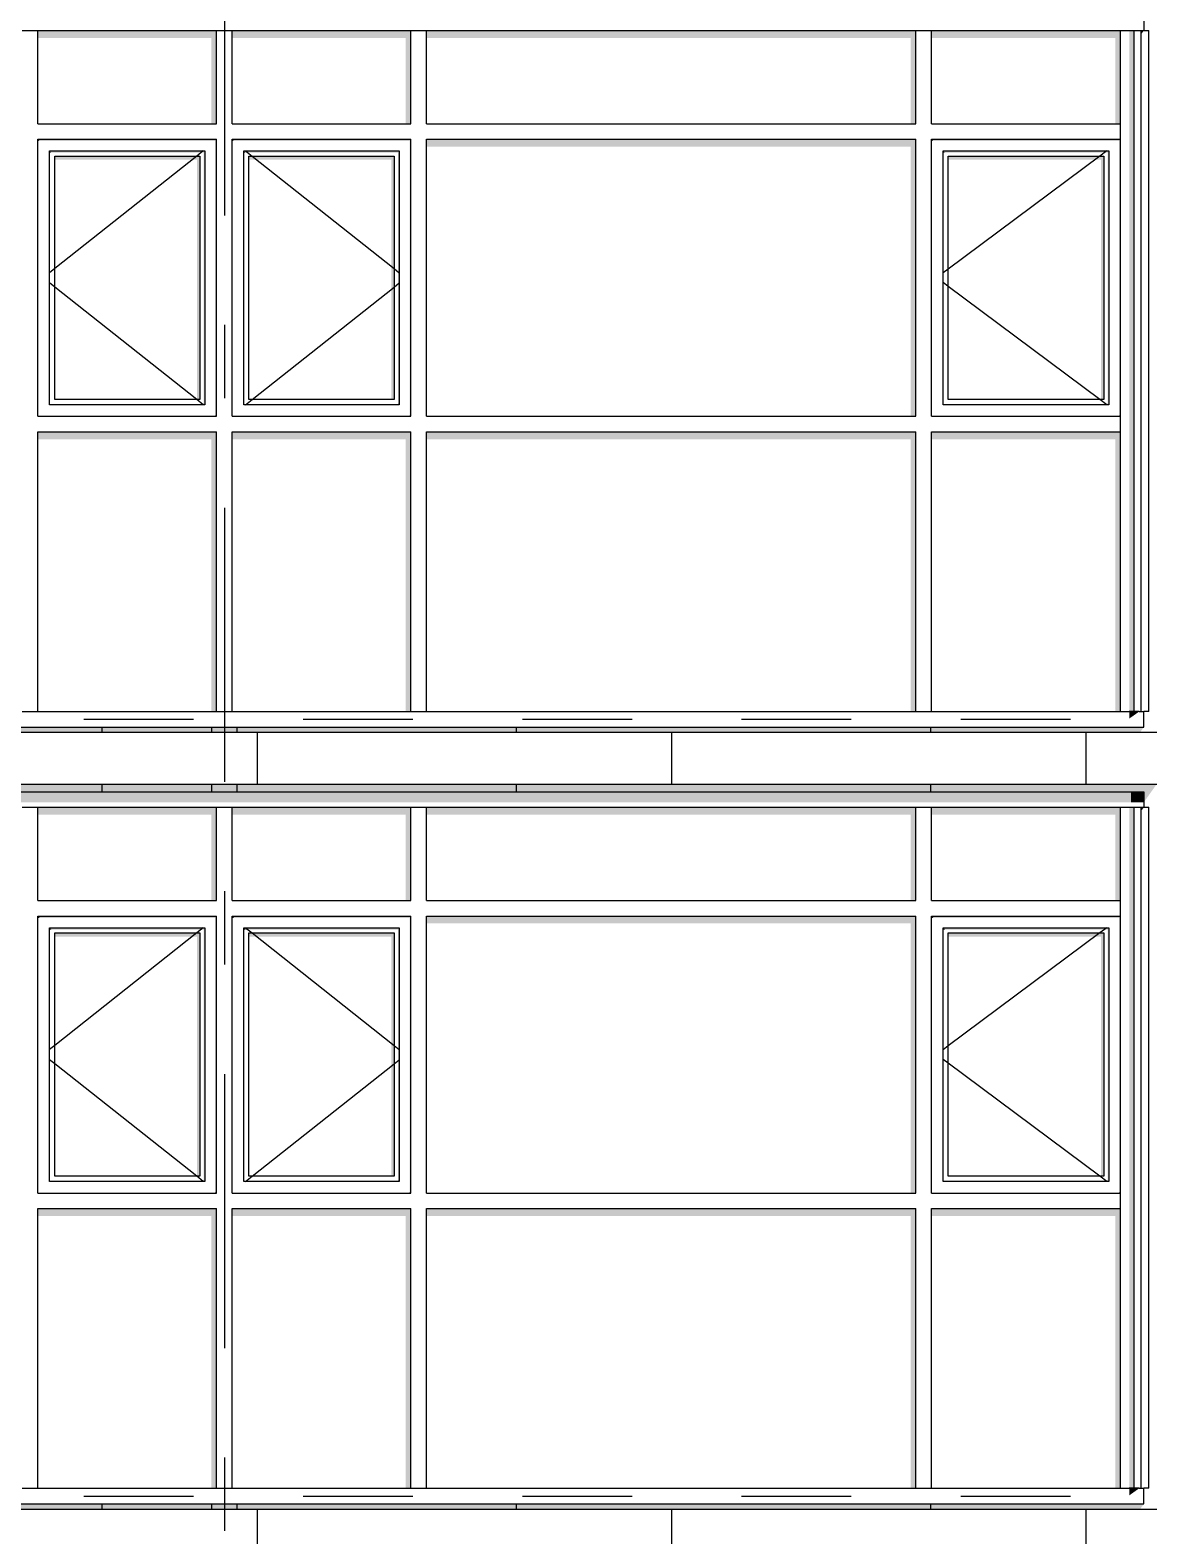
# Model space of a CAD drawing. Header units: millimetres. Extents: x 18162 to 7085488, y 72188 to 247925.
# Drawn here: x 5816259 to 5820578, y 124234 to 130046 of the extents above; entities that cross this region are included whole.
import ezdxf
from ezdxf.enums import TextEntityAlignment as Align

# ---------------------------------------------------------------- set-up
doc = ezdxf.new("R2010")
doc.units = ezdxf.units.MM
doc.header["$MEASUREMENT"] = 0
doc.linetypes.add('Dashed', pattern=[423.333333, 211.666667, -211.666667])
doc.linetypes.add('Double Dashed', pattern=[1093.611073, 529.166651, -211.666656, 141.111112, -211.666656])
for name, color, linetype in [('Finish - Wall', 7, 'Continuous'), ('Structural - Bearing', 7, 'Continuous'), ('Structural - Grid', 7, 'Continuous')]:
    doc.layers.add(name, color=color, linetype=linetype)
doc.styles.add('GENERATED_STYLE_3', font='', dxfattribs={"width": 0.8})
doc.styles.get('GENERATED_STYLE_3').set_extended_font_data('ISOCPEUR MON')
doc.dimstyles.new('GENERATED_STYLE__19', dxfattribs={"dimtxt": 440.00001, "dimasz": 228, "dimexe": 0.18, "dimexo": 31028.935828, "dimgap": 0, "dimtad": 1, "dimdec": 0, "dimzin": 0, "dimdsep": 46, "dimtxsty": 'GENERATED_STYLE_3', "dimblk": 'ARROWHEAD_2', "dimblk1": 'ARROWHEAD_2', "dimblk2": 'ARROWHEAD_2', "dimcen": 0.09, "dimclrd": 13, "dimclre": 13, "dimclrt": 13, "dimadec": 0, "dimazin": 0, "dimtfac": 1, "dimtdec": 4, "dimtmove": 0, "dimatfit": 3, "dimfxl": 1, "dimtolj": 1, "dimtzin": 0, "dimarcsym": 0})
doc.dimstyles.new('GENERATED_STYLE__30', dxfattribs={"dimtxt": 440.00001, "dimasz": 228, "dimexe": 0.18, "dimexo": 0.0625, "dimgap": 0, "dimtad": 1, "dimdec": 0, "dimzin": 0, "dimdsep": 46, "dimtxsty": 'GENERATED_STYLE_3', "dimblk": 'ARROWHEAD_2', "dimblk1": 'ARROWHEAD_2', "dimblk2": 'ARROWHEAD_2', "dimcen": 0.09, "dimclrd": 13, "dimclre": 13, "dimclrt": 13, "dimadec": 0, "dimazin": 0, "dimtfac": 1, "dimtdec": 4, "dimtmove": 0, "dimatfit": 3, "dimfxl": 1, "dimtolj": 1, "dimtzin": 0, "dimarcsym": 0})
pattern_1 = [(0, (5785635.3, 106384.1), (0, 1000), []), (90, (5785635.3, 106384.1), (-1000, 0), [])]

# ---------------------------------------------------------------- blocks, each defined once
blk = doc.blocks.new('*X2313', base_point=(5785635.3, 106384.1))
at = {"layer": 'Structural - Bearing', "color": 8, "linetype": 'Continuous', "lineweight": 13}
for p, q in [((5816535.3, 127134.1), (5816535.3, 127104.1)), ((5816535.3, 124354.1), (5816535.3, 124334.1))]:
    blk.add_line(p, q, dxfattribs=at)
blk = doc.blocks.new('*X2314', base_point=(5785635.3, 106384.1))
at = {"layer": 'Structural - Bearing', "color": 8, "linetype": 'Continuous', "lineweight": 13}
for p, q in [((5818135.3, 127134.1), (5818135.3, 127104.1)), ((5819735.3, 127134.1), (5819735.3, 127104.1)), ((5818135.3, 124354.1), (5818135.3, 124334.1)), ((5819735.3, 124354.1), (5819735.3, 124334.1))]:
    blk.add_line(p, q, dxfattribs=at)
blk = doc.blocks.new('*X2319', base_point=(5785635.3, 106384.1))
at = {"layer": 'Structural - Bearing', "color": 8, "linetype": 'Continuous', "lineweight": 13}
blk.add_line((5816535.3, 127354.1), (5816535.3, 127334.1), dxfattribs=at)
blk = doc.blocks.new('*X2320', base_point=(5785635.3, 106384.1))
at = {"layer": 'Structural - Bearing', "color": 8, "linetype": 'Continuous', "lineweight": 13}
for p, q in [((5818135.3, 127354.1), (5818135.3, 127334.1)), ((5819735.3, 127354.1), (5819735.3, 127334.1))]:
    blk.add_line(p, q, dxfattribs=at)
blk = doc.blocks.new('*X2333', base_point=(5785635.3, 106384.1))
at = {"layer": 'Structural - Bearing', "color": 7, "linetype": 'Continuous', "lineweight": 9}
for p, q in [((5813935.3, 124334.1), (5813935.3, 124134.1)), ((5815535.3, 124334.1), (5815535.3, 124134.1)), ((5817135.3, 124334.1), (5817135.3, 124134.1)), ((5818735.3, 124334.1), (5818735.3, 124134.1)), ((5820335.3, 124334.1), (5820335.3, 124134.1))]:
    blk.add_line(p, q, dxfattribs=at)
blk = doc.blocks.new('*X2334', base_point=(5785635.3, 106384.1))
at = {"layer": 'Structural - Bearing', "color": 7, "linetype": 'Continuous', "lineweight": 9}
for p, q in [((5813935.3, 127334.1), (5813935.3, 127134.1)), ((5815535.3, 127334.1), (5815535.3, 127134.1)), ((5817135.3, 127334.1), (5817135.3, 127134.1)), ((5818735.3, 127334.1), (5818735.3, 127134.1)), ((5820335.3, 127334.1), (5820335.3, 127134.1))]:
    blk.add_line(p, q, dxfattribs=at)
blk = doc.blocks.new('*D2604', base_point=(5785635.3, 106384.1))
at = {"color": 12, "linetype": 'Continuous', "lineweight": 35}
for p, q in [((5838328.4, 124420.7), (5838628.4, 124247.5)), ((5838328.4, 124220.7), (5838628.4, 124047.5))]:
    blk.add_line(p, q, dxfattribs=at)
at = {"color": 13, "linetype": 'Continuous', "lineweight": 13}
for p, q in [((5838703.4, 124334.1), (5837187.8, 124334.1)), ((5838478.4, 124134.1), (5838478.4, 124334.1)), ((5838703.4, 124134.1), (5837187.8, 124134.1))]:
    blk.add_line(p, q, dxfattribs=at)
blk = doc.blocks.new('ARROWHEAD_2')
at = {"color": 0, "linetype": 'Continuous', "lineweight": 0}
for p, q in [((-0.378, -0.655), (0.378, 0.655)), ((0, 0), (-1, 0))]:
    blk.add_line(p, q, dxfattribs=at)
blk = doc.blocks.new('*D2605', base_point=(5785635.3, 106384.1))
at = {"color": 12, "linetype": 'Continuous', "lineweight": 35}
for p, q in [((5838328.4, 127220.7), (5838628.4, 127047.5)), ((5838328.4, 124420.7), (5838628.4, 124247.5))]:
    blk.add_line(p, q, dxfattribs=at)
at = {"color": 13, "linetype": 'Continuous', "lineweight": 13}
for p, q in [((5838703.4, 127134.1), (5837187.8, 127134.1)), ((5838478.4, 124334.1), (5838478.4, 127134.1)), ((5838703.4, 124334.1), (5837187.8, 124334.1))]:
    blk.add_line(p, q, dxfattribs=at)
at = {"color": 13, "lineweight": 13, "char_height": 440, "attachment_point": 7, "rotation": 90, "style": 'GENERATED_STYLE_3'}
for s, insert in [('\\A1;{\\pql;\\fISOCPEUR MON|b0|i0|c0|p0;\\W0.800000;2,800}', (5838605.9, 125549.6)), ('\\A1;{\\pql;\\fISOCPEUR MON|b0|i0|c0|p0;\\W0.800000;200}', (5838518.1, 124420.8))]:
    blk.add_mtext(s, dxfattribs=dict(at, insert=insert))
blk = doc.blocks.new('*D2606', base_point=(5785635.3, 106384.1))
at = {"color": 12, "linetype": 'Continuous', "lineweight": 35}
for p, q in [((5838328.4, 127420.7), (5838628.4, 127247.5)), ((5838328.4, 127220.7), (5838628.4, 127047.5))]:
    blk.add_line(p, q, dxfattribs=at)
at = {"color": 13, "linetype": 'Continuous', "lineweight": 13}
for p, q in [((5838703.4, 127334.1), (5837187.8, 127334.1)), ((5838478.4, 127134.1), (5838478.4, 127334.1)), ((5838703.4, 127134.1), (5837187.8, 127134.1))]:
    blk.add_line(p, q, dxfattribs=at)
blk = doc.blocks.new('*D2607', base_point=(5785635.3, 106384.1))
at = {"color": 12, "linetype": 'Continuous', "lineweight": 35}
for p, q in [((5838328.4, 130220.7), (5838628.4, 130047.5)), ((5838328.4, 127420.7), (5838628.4, 127247.5))]:
    blk.add_line(p, q, dxfattribs=at)
at = {"color": 13, "linetype": 'Continuous', "lineweight": 13}
for p, q in [((5838703.4, 130134.1), (5837187.8, 130134.1)), ((5838478.4, 127334.1), (5838478.4, 130134.1)), ((5838703.4, 127334.1), (5837187.8, 127334.1))]:
    blk.add_line(p, q, dxfattribs=at)
at = {"color": 13, "lineweight": 13, "char_height": 440, "attachment_point": 7, "rotation": 90, "style": 'GENERATED_STYLE_3'}
for s, insert in [('\\A1;{\\pql;\\fISOCPEUR MON|b0|i0|c0|p0;\\W0.800000;2,800}', (5838605.9, 128549.6)), ('\\A1;{\\pql;\\fISOCPEUR MON|b0|i0|c0|p0;\\W0.800000;200}', (5838518.1, 127420.8))]:
    blk.add_mtext(s, dxfattribs=dict(at, insert=insert))
blk = doc.blocks.new('*D2646', base_point=(5785635.3, 106384.1))
at = {"color": 13, "linetype": 'Continuous', "lineweight": 13}
for p, q in [((5801482.5, 156834.1), (5801482.5, 156980.8)), ((5816658.8, 156834.1), (5801257.5, 156834.1)), ((5801482.5, 102734.1), (5801482.5, 156834.1)), ((5806188.8, 102734.1), (5801257.5, 102734.1)), ((5801482.5, 102587.4), (5801482.5, 102734.1))]:
    blk.add_line(p, q, dxfattribs=at)
at = {"color": 12, "linetype": 'Continuous', "lineweight": 35}
for p, q in [((5801632.5, 156747.5), (5801332.5, 156920.7)), ((5801332.5, 102820.7), (5801632.5, 102647.5))]:
    blk.add_line(p, q, dxfattribs=at)
at = {"color": 13, "lineweight": 13, "insert": (5801610.1, 129125.4), "char_height": 440, "attachment_point": 7, "rotation": 90, "style": 'GENERATED_STYLE_3'}
blk.add_mtext('\\A1;{\\pql;\\fISOCPEUR MON|b0|i0|c0|p0;\\W0.800000;54,100}', dxfattribs=at)
blk = doc.blocks.new('Standard grid marker[376]_3', base_point=(5817008.8, 166384.1))
at = {"layer": 'Structural - Grid', "color": 13, "linetype": 'Double Dashed', "lineweight": 13, "ltscale": 2}
blk.add_line((5817008.8, 165384.1), (5817008.8, 100884.1), dxfattribs=at)
at = {"layer": 'Structural - Grid', "color": 13, "lineweight": 13, "style": 'GENERATED_STYLE_3'}
blk.add_attdef('AC_MarkerText_1', text='', height=500, rotation=360, dxfattribs=at).set_placement((5817008.8, 99534.1), align=Align.TOP_CENTER)

msp = doc.modelspace()

# ---------------------------------------------------------------- hatches: boundary and pattern name
at = {"layer": 'Finish - Wall', "linetype": 'Continuous', "lineweight": 0}
for points in [[(5816288.8, 130015.8), (5816958.8, 130015.8), (5816958.8, 129684.1), (5816978.8, 129684.1), (5816978.8, 130044.1), (5816288.8, 130044.1)], [(5817728.8, 130044.1), (5817038.8, 130044.1), (5817038.8, 130015.8), (5817708.8, 130015.8), (5817708.8, 129684.1), (5817728.8, 129684.1)], [(5819678.8, 130044.1), (5817788.8, 130044.1), (5817788.8, 130015.8), (5819658.8, 130015.8), (5819658.8, 129684.1), (5819678.8, 129684.1)], [(5819738.8, 130044.1), (5819738.8, 130015.8), (5820448.8, 130015.8), (5820448.8, 129684.1), (5820468.8, 129684.1), (5820468.8, 130044.1)], [(5820521.8, 130044.1), (5820502.3, 130044.1), (5820502.3, 129654.1), (5820521.8, 129654.1)], [(5820548.8, 130044.1), (5820548.8, 130033.4), (5820550, 130031.6), (5820558.8, 130044.1)], [(5816288.8, 129624.1), (5816295.9, 129617), (5816971.8, 129617), (5816978.8, 129624.1)], [(5816288.8, 129624.1), (5816288.8, 129617), (5816295.9, 129617)], [(5816971.8, 129617), (5816973.8, 129617), (5816973.8, 128559.1), (5816978.8, 128554.1), (5816978.8, 129624.1)], [(5817728.8, 129624.1), (5817038.8, 129624.1), (5817045.9, 129617), (5817721.8, 129617)], [(5817045.9, 129617), (5817038.8, 129624.1), (5817038.8, 129617)], [(5817721.8, 129617), (5817723.8, 129617), (5817723.8, 128559.1), (5817728.8, 128554.1), (5817728.8, 129624.1)], [(5817788.8, 129595.8), (5819658.8, 129595.8), (5819658.8, 128554.1), (5819678.8, 128554.1), (5819678.8, 129624.1), (5817788.8, 129624.1)], [(5820468.8, 129624.1), (5819738.8, 129624.1), (5819745.9, 129617), (5820461.8, 129617)], [(5819738.8, 129624.1), (5819738.8, 129617), (5819745.9, 129617)], [(5820468.8, 129624.1), (5820461.8, 129617), (5820463.8, 129617), (5820463.8, 128559.1), (5820468.8, 128554.1)], [(5820521.8, 129654.1), (5820502.3, 129654.1), (5820502.3, 128524.1), (5820521.8, 128524.1)], [(5816340.9, 129572), (5816333.8, 129579.1), (5816333.8, 129572)], [(5816333.8, 129579.1), (5816340.9, 129572), (5816926.8, 129572), (5816933.8, 129579.1)], [(5816353.8, 129559.1), (5816353.8, 129544.9), (5816903.8, 129544.9), (5816903.8, 128619.1), (5816913.8, 128619.1), (5816913.8, 129559.1)], [(5816926.8, 129572), (5816928.8, 129572), (5816928.8, 128604.1), (5816933.8, 128599.1), (5816933.8, 129579.1)], [(5817083.8, 129572), (5817090.9, 129572), (5817083.8, 129579.1)], [(5817083.8, 129579.1), (5817090.9, 129572), (5817676.8, 129572), (5817683.8, 129579.1)], [(5817663.8, 129559.1), (5817103.8, 129559.1), (5817103.8, 129544.9), (5817653.8, 129544.9), (5817653.8, 128619.1), (5817663.8, 128619.1)], [(5817683.8, 129579.1), (5817676.8, 129572), (5817678.8, 129572), (5817678.8, 128604.1), (5817683.8, 128599.1)], [(5819783.8, 129572), (5819790.9, 129572), (5819783.8, 129579.1)], [(5819783.8, 129579.1), (5819790.9, 129572), (5820416.8, 129572), (5820423.8, 129579.1)], [(5820403.8, 129559.1), (5819803.8, 129559.1), (5819803.8, 129544.9), (5820393.8, 129544.9), (5820393.8, 128619.1), (5820403.8, 128619.1)], [(5820416.8, 129572), (5820418.8, 129572), (5820418.8, 128604.1), (5820423.8, 128599.1), (5820423.8, 129579.1)], [(5816928.8, 128599.1), (5816933.8, 128599.1), (5816928.8, 128604.1)], [(5816973.8, 128554.1), (5816978.8, 128554.1), (5816973.8, 128559.1)], [(5817678.8, 128599.1), (5817683.8, 128599.1), (5817678.8, 128604.1)], [(5817723.8, 128554.1), (5817728.8, 128554.1), (5817723.8, 128559.1)], [(5820418.8, 128599.1), (5820423.8, 128599.1), (5820418.8, 128604.1)], [(5820463.8, 128554.1), (5820468.8, 128554.1), (5820463.8, 128559.1)], [(5820521.8, 128524.1), (5820502.3, 128524.1), (5820502.3, 127414.1), (5820521.8, 127414.1)], [(5816288.8, 128494.1), (5816288.8, 128465.8), (5816958.8, 128465.8), (5816958.8, 127414.1), (5816978.8, 127414.1), (5816978.8, 128494.1)], [(5817038.8, 128494.1), (5817038.8, 128465.8), (5817708.8, 128465.8), (5817708.8, 127414.1), (5817728.8, 127414.1), (5817728.8, 128494.1)], [(5819678.8, 128494.1), (5817788.8, 128494.1), (5817788.8, 128465.8), (5819658.8, 128465.8), (5819658.8, 127414.1), (5819678.8, 127414.1)], [(5819738.8, 128494.1), (5819738.8, 128465.8), (5820448.8, 128465.8), (5820448.8, 127414.1), (5820468.8, 127414.1), (5820468.8, 128494.1)], [(5820502.3, 127414.1), (5820502.3, 127386.5), (5820508.8, 127391.1), (5820508.8, 127414.1)], [(5820541.2, 127414.1), (5820508.8, 127414.1), (5820508.8, 127391.1)], [(5814308.8, 127063.4), (5816258.8, 127063.4), (5816258.8, 127104.1), (5814308.8, 127104.1)], [(5816258.8, 127104.1), (5816258.8, 127063.4), (5817008.8, 127063.4), (5817008.8, 127104.1)], [(5817008.8, 127104.1), (5817008.8, 127063.4), (5817758.8, 127063.4), (5817758.8, 127104.1)], [(5819708.8, 127104.1), (5817758.8, 127104.1), (5817758.8, 127063.4), (5819708.8, 127063.4)], [(5819708.8, 127063.4), (5820508.8, 127063.4), (5820508.8, 127104.1), (5819708.8, 127104.1)], [(5820508.8, 127104.1), (5820508.8, 127063.4), (5820558.8, 127063.4), (5820558.8, 127104.1)], [(5816288.8, 127015.8), (5816958.8, 127015.8), (5816958.8, 126684.1), (5816978.8, 126684.1), (5816978.8, 127044.1), (5816288.8, 127044.1)], [(5817038.8, 127044.1), (5817038.8, 127015.8), (5817708.8, 127015.8), (5817708.8, 126684.1), (5817728.8, 126684.1), (5817728.8, 127044.1)], [(5819678.8, 127044.1), (5817788.8, 127044.1), (5817788.8, 127015.8), (5819658.8, 127015.8), (5819658.8, 126684.1), (5819678.8, 126684.1)], [(5820468.8, 127044.1), (5819738.8, 127044.1), (5819738.8, 127015.8), (5820448.8, 127015.8), (5820448.8, 126684.1), (5820468.8, 126684.1)], [(5820521.8, 127044.1), (5820502.3, 127044.1), (5820502.3, 126654.1), (5820521.8, 126654.1)], [(5820548.8, 127044.1), (5820548.8, 127033.4), (5820550, 127031.6), (5820558.8, 127044.1)], [(5820521.8, 126654.1), (5820502.3, 126654.1), (5820502.3, 125524.1), (5820521.8, 125524.1)], [(5816288.8, 126624.1), (5816295.9, 126617), (5816971.8, 126617), (5816978.8, 126624.1)], [(5816288.8, 126624.1), (5816288.8, 126617), (5816295.9, 126617)], [(5816340.9, 126572), (5816333.8, 126579.1), (5816333.8, 126572)], [(5816333.8, 126579.1), (5816340.9, 126572), (5816926.8, 126572), (5816933.8, 126579.1)], [(5816926.8, 126572), (5816928.8, 126572), (5816928.8, 125604.1), (5816933.8, 125599.1), (5816933.8, 126579.1)], [(5816971.8, 126617), (5816973.8, 126617), (5816973.8, 125559.1), (5816978.8, 125554.1), (5816978.8, 126624.1)], [(5817728.8, 126624.1), (5817038.8, 126624.1), (5817045.9, 126617), (5817721.8, 126617)], [(5817045.9, 126617), (5817038.8, 126624.1), (5817038.8, 126617)], [(5817083.8, 126572), (5817090.9, 126572), (5817083.8, 126579.1)], [(5817083.8, 126579.1), (5817090.9, 126572), (5817676.8, 126572), (5817683.8, 126579.1)], [(5817676.8, 126572), (5817678.8, 126572), (5817678.8, 125604.1), (5817683.8, 125599.1), (5817683.8, 126579.1)], [(5817721.8, 126617), (5817723.8, 126617), (5817723.8, 125559.1), (5817728.8, 125554.1), (5817728.8, 126624.1)], [(5819678.8, 126624.1), (5817788.8, 126624.1), (5817788.8, 126595.8), (5819658.8, 126595.8), (5819658.8, 125554.1), (5819678.8, 125554.1)], [(5820468.8, 126624.1), (5819738.8, 126624.1), (5819745.9, 126617), (5820461.8, 126617)], [(5819738.8, 126624.1), (5819738.8, 126617), (5819745.9, 126617)], [(5819783.8, 126572), (5819790.9, 126572), (5819783.8, 126579.1)], [(5819783.8, 126579.1), (5819790.9, 126572), (5820416.8, 126572), (5820423.8, 126579.1)], [(5820416.8, 126572), (5820418.8, 126572), (5820418.8, 125604.1), (5820423.8, 125599.1), (5820423.8, 126579.1)], [(5820468.8, 126624.1), (5820461.8, 126617), (5820463.8, 126617), (5820463.8, 125559.1), (5820468.8, 125554.1)], [(5816353.8, 126559.1), (5816353.8, 126544.9), (5816903.8, 126544.9), (5816903.8, 125619.1), (5816913.8, 125619.1), (5816913.8, 126559.1)], [(5817663.8, 126559.1), (5817103.8, 126559.1), (5817103.8, 126544.9), (5817653.8, 126544.9), (5817653.8, 125619.1), (5817663.8, 125619.1)], [(5819803.8, 126559.1), (5819803.8, 126544.9), (5820393.8, 126544.9), (5820393.8, 125619.1), (5820403.8, 125619.1), (5820403.8, 126559.1)], [(5816928.8, 125599.1), (5816933.8, 125599.1), (5816928.8, 125604.1)], [(5817678.8, 125599.1), (5817683.8, 125599.1), (5817678.8, 125604.1)], [(5820418.8, 125599.1), (5820423.8, 125599.1), (5820418.8, 125604.1)], [(5816973.8, 125554.1), (5816978.8, 125554.1), (5816973.8, 125559.1)], [(5817723.8, 125554.1), (5817728.8, 125554.1), (5817723.8, 125559.1)], [(5820463.8, 125554.1), (5820468.8, 125554.1), (5820463.8, 125559.1)], [(5816288.8, 125494.1), (5816288.8, 125465.8), (5816958.8, 125465.8), (5816958.8, 124414.1), (5816978.8, 124414.1), (5816978.8, 125494.1)], [(5817728.8, 125494.1), (5817038.8, 125494.1), (5817038.8, 125465.8), (5817708.8, 125465.8), (5817708.8, 124414.1), (5817728.8, 124414.1)], [(5819678.8, 125494.1), (5817788.8, 125494.1), (5817788.8, 125465.8), (5819658.8, 125465.8), (5819658.8, 124414.1), (5819678.8, 124414.1)], [(5819738.8, 125494.1), (5819738.8, 125465.8), (5820448.8, 125465.8), (5820448.8, 124414.1), (5820468.8, 124414.1), (5820468.8, 125494.1)], [(5820521.8, 125524.1), (5820502.3, 125524.1), (5820502.3, 124414.1), (5820521.8, 124414.1)], [(5820502.3, 124386.5), (5820508.8, 124391.1), (5820508.8, 124414.1), (5820502.3, 124414.1)], [(5820541.2, 124414.1), (5820508.8, 124414.1), (5820508.8, 124391.1)]]:
    msp.add_hatch(color=49, dxfattribs=at).paths.add_polyline_path(points)
at = {"layer": 'Structural - Bearing', "linetype": 'Continuous', "lineweight": 0}
for points in [[(5812408.8, 127984.1), (5812168.8, 127984.1), (5812168.8, 127284.1), (5813408.8, 127284.1), (5813408.8, 127334.1), (5816958.8, 127334.1), (5816958.8, 127354.1), (5813458.8, 127354.1), (5813458.8, 127414.1), (5813439.3, 127414.1), (5813439.3, 130044.1), (5813458.8, 130044.1), (5813458.8, 130104.1), (5816958.8, 130104.1), (5816958.8, 130134.1), (5813408.8, 130134.1), (5813408.8, 130284.1), (5812168.8, 130284.1), (5812168.8, 129684.1), (5812408.8, 129684.1)], [(5816958.8, 127334.1), (5817058.8, 127334.1), (5817058.8, 127354.1), (5817008.8, 127354.1), (5816958.8, 127354.1)], [(5817058.8, 127334.1), (5820544.7, 127334.1), (5820558.8, 127354.1), (5817058.8, 127354.1)], [(5812168.8, 127284.1), (5812168.8, 126684.1), (5812408.8, 126684.1), (5812408.8, 124984.1), (5812168.8, 124984.1), (5812168.8, 124284.1), (5813408.8, 124284.1), (5813408.8, 124334.1), (5816958.8, 124334.1), (5816958.8, 124354.1), (5813458.8, 124354.1), (5813458.8, 124414.1), (5813439.3, 124414.1), (5813439.3, 127044.1), (5813458.8, 127044.1), (5813458.8, 127104.1), (5816958.8, 127104.1), (5816958.8, 127134.1), (5813408.8, 127134.1), (5813408.8, 127284.1)], [(5816958.8, 127104.1), (5817008.8, 127104.1), (5817058.8, 127104.1), (5817058.8, 127134.1), (5816958.8, 127134.1)], [(5817058.8, 127134.1), (5817058.8, 127104.1), (5820558.8, 127104.1), (5820558.8, 127063.4), (5820608.8, 127134.1)], [(5816958.8, 124334.1), (5817058.8, 124334.1), (5817058.8, 124354.1), (5817008.8, 124354.1), (5816958.8, 124354.1)], [(5817058.8, 124334.1), (5820544.7, 124334.1), (5820558.8, 124354.1), (5817058.8, 124354.1)]]:
    msp.add_hatch(color=49, dxfattribs=at).paths.add_polyline_path(points)
at = {"layer": 'Structural - Bearing', "linetype": 'Continuous', "lineweight": 9}
h = msp.add_hatch(dxfattribs=at)
h.set_pattern_fill('Grid_100x100_0003', style=0, pattern_type=2)
h.set_pattern_definition(pattern_1)
h.paths.add_polyline_path([(5816958.8, 127334.1), (5817058.8, 127334.1), (5817058.8, 127354.1), (5817008.8, 127354.1), (5816958.8, 127354.1)])
h = msp.add_hatch(dxfattribs=at)
h.set_pattern_fill('Grid_100x100_0003', style=0, pattern_type=2)
h.set_pattern_definition([(0, (5785635.3, 106384.1), (0, 1000), []), (90, (5785635.3, 106384.1), (-1000, 0), [])])
h.paths.add_polyline_path([(5816958.8, 127104.1), (5817008.8, 127104.1), (5817058.8, 127104.1), (5817058.8, 127134.1), (5816958.8, 127134.1)])
h = msp.add_hatch(dxfattribs=at)
h.set_pattern_fill('Grid_100x100_0003', style=0, pattern_type=2)
h.set_pattern_definition(pattern_1)
h.paths.add_polyline_path([(5816958.8, 124334.1), (5817058.8, 124334.1), (5817058.8, 124354.1), (5817008.8, 124354.1), (5816958.8, 124354.1)])

# ---------------------------------------------------------------- linework, layer by layer
at = {"color": 8, "linetype": 'Dashed', "lineweight": 13, "ltscale": 2}
for p, q in [((5800379.4, 127384.1), (5841359.8, 127384.1)), ((5800379.4, 124384.1), (5841359.8, 124384.1))]:
    msp.add_line(p, q, dxfattribs=at)
at = {"layer": 'Finish - Wall', "color": 7, "linetype": 'Continuous', "lineweight": 9}
for p, q in [((5820558.8, 130104.1), (5820558.8, 130044.1)), ((5816228.8, 130044.1), (5816258.8, 130044.1)), ((5816258.8, 130044.1), (5816288.8, 130044.1)), ((5816288.8, 130044.1), (5816978.8, 130044.1)), ((5816288.8, 129684.1), (5816288.8, 130044.1)), ((5816978.8, 130044.1), (5817008.8, 130044.1)), ((5816978.8, 129684.1), (5816978.8, 130044.1)), ((5817008.8, 130044.1), (5817038.8, 130044.1)), ((5817038.8, 130044.1), (5817728.8, 130044.1)), ((5817038.8, 129684.1), (5817038.8, 130044.1)), ((5817728.8, 130044.1), (5817758.8, 130044.1)), ((5817728.8, 129684.1), (5817728.8, 130044.1)), ((5817758.8, 130044.1), (5817788.8, 130044.1)), ((5817788.8, 130044.1), (5819678.8, 130044.1)), ((5817788.8, 129684.1), (5817788.8, 130044.1)), ((5819678.8, 130044.1), (5819708.8, 130044.1)), ((5819678.8, 129684.1), (5819678.8, 130044.1)), ((5819708.8, 130044.1), (5819738.8, 130044.1)), ((5819738.8, 130044.1), (5820468.8, 130044.1)), ((5819738.8, 129684.1), (5819738.8, 130044.1)), ((5820468.8, 130044.1), (5820502.3, 130044.1)), ((5820468.8, 129684.1), (5820468.8, 130044.1)), ((5820502.3, 130044.1), (5820521.8, 130044.1)), ((5820521.8, 130044.1), (5820541.2, 130044.1)), ((5820521.8, 129654.1), (5820521.8, 130044.1)), ((5820541.2, 130044.1), (5820548.8, 130044.1)), ((5820548.8, 130044.1), (5820558.8, 130044.1)), ((5820548.8, 129654.1), (5820548.8, 130044.1)), ((5820558.8, 130044.1), (5820578.3, 130044.1)), ((5820578.3, 129654.1), (5820578.3, 130044.1)), ((5816288.8, 129684.1), (5816978.8, 129684.1)), ((5817038.8, 129684.1), (5817728.8, 129684.1)), ((5817788.8, 129684.1), (5819678.8, 129684.1)), ((5819738.8, 129684.1), (5820468.8, 129684.1)), ((5820468.8, 129654.1), (5820468.8, 129684.1)), ((5816288.8, 128554.1), (5816288.8, 129624.1)), ((5816288.8, 129624.1), (5816978.8, 129624.1)), ((5816978.8, 128554.1), (5816978.8, 129624.1)), ((5817038.8, 128554.1), (5817038.8, 129624.1)), ((5817038.8, 129624.1), (5817728.8, 129624.1)), ((5817728.8, 128554.1), (5817728.8, 129624.1)), ((5817788.8, 128554.1), (5817788.8, 129624.1)), ((5817788.8, 129624.1), (5819678.8, 129624.1)), ((5819678.8, 128554.1), (5819678.8, 129624.1)), ((5819738.8, 128554.1), (5819738.8, 129624.1)), ((5819738.8, 129624.1), (5820468.8, 129624.1)), ((5820468.8, 129624.1), (5820468.8, 129654.1)), ((5820468.8, 128554.1), (5820468.8, 129624.1)), ((5820521.8, 128524.1), (5820521.8, 129654.1)), ((5820548.8, 128524.1), (5820548.8, 129654.1)), ((5820578.3, 128524.1), (5820578.3, 129654.1)), ((5816333.8, 128599.1), (5816333.8, 129579.1)), ((5816333.8, 129579.1), (5816933.8, 129579.1)), ((5816353.8, 129559.1), (5816913.8, 129559.1)), ((5816902, 129559.1), (5816353.8, 129124.7)), ((5816353.8, 128619.1), (5816353.8, 129559.1)), ((5816927.3, 129579.1), (5816902, 129559.1)), ((5816913.8, 129559.1), (5816913.8, 128619.1)), ((5816933.8, 129579.1), (5816933.8, 128599.1)), ((5817083.8, 128599.1), (5817083.8, 129579.1)), ((5817083.8, 129579.1), (5817683.8, 129579.1)), ((5817090.4, 129579.1), (5817115.6, 129559.1)), ((5817103.8, 129559.1), (5817663.8, 129559.1)), ((5817103.8, 128619.1), (5817103.8, 129559.1)), ((5817115.6, 129559.1), (5817663.8, 129124.7)), ((5817663.8, 129559.1), (5817663.8, 128619.1)), ((5817683.8, 129579.1), (5817683.8, 128599.1)), ((5819783.8, 128599.1), (5819783.8, 129579.1)), ((5819783.8, 129579.1), (5820423.8, 129579.1)), ((5819803.8, 129559.1), (5820403.8, 129559.1)), ((5820388.5, 129559.1), (5819803.8, 129122.7)), ((5819803.8, 128619.1), (5819803.8, 129559.1)), ((5820415.3, 129579.1), (5820388.5, 129559.1)), ((5820403.8, 129559.1), (5820403.8, 128619.1)), ((5820423.8, 129579.1), (5820423.8, 128599.1)), ((5816353.8, 129124.7), (5816333.8, 129108.9)), ((5817663.8, 129124.7), (5817683.8, 129108.9)), ((5819803.8, 129122.7), (5819783.8, 129107.7)), ((5816353.8, 129053.4), (5816333.8, 129069.3)), ((5816902, 128619.1), (5816353.8, 129053.4)), ((5817115.6, 128619.1), (5817663.8, 129053.4)), ((5817663.8, 129053.4), (5817683.8, 129069.3)), ((5819803.8, 129055.5), (5819783.8, 129070.4)), ((5820388.5, 128619.1), (5819803.8, 129055.5)), ((5816913.8, 128619.1), (5816353.8, 128619.1)), ((5816927.3, 128599.1), (5816902, 128619.1)), ((5817090.4, 128599.1), (5817115.6, 128619.1)), ((5817663.8, 128619.1), (5817103.8, 128619.1)), ((5820403.8, 128619.1), (5819803.8, 128619.1)), ((5820415.3, 128599.1), (5820388.5, 128619.1)), ((5816933.8, 128599.1), (5816333.8, 128599.1)), ((5817683.8, 128599.1), (5817083.8, 128599.1)), ((5820423.8, 128599.1), (5819783.8, 128599.1)), ((5816288.8, 128554.1), (5816978.8, 128554.1)), ((5817038.8, 128554.1), (5817728.8, 128554.1)), ((5817788.8, 128554.1), (5819678.8, 128554.1)), ((5819738.8, 128554.1), (5820468.8, 128554.1)), ((5820468.8, 128524.1), (5820468.8, 128554.1)), ((5820468.8, 128494.1), (5820468.8, 128524.1)), ((5820521.8, 127414.1), (5820521.8, 128524.1)), ((5820548.8, 127414.1), (5820548.8, 128524.1)), ((5820578.3, 127414.1), (5820578.3, 128524.1)), ((5816288.8, 127414.1), (5816288.8, 128494.1)), ((5816288.8, 128494.1), (5816978.8, 128494.1)), ((5816978.8, 127414.1), (5816978.8, 128494.1)), ((5817038.8, 127414.1), (5817038.8, 128494.1)), ((5817038.8, 128494.1), (5817728.8, 128494.1)), ((5817728.8, 127414.1), (5817728.8, 128494.1)), ((5817788.8, 127414.1), (5817788.8, 128494.1)), ((5817788.8, 128494.1), (5819678.8, 128494.1)), ((5819678.8, 127414.1), (5819678.8, 128494.1)), ((5819738.8, 127414.1), (5819738.8, 128494.1)), ((5819738.8, 128494.1), (5820468.8, 128494.1)), ((5820468.8, 127414.1), (5820468.8, 128494.1)), ((5816228.8, 127414.1), (5816258.8, 127414.1)), ((5816258.8, 127414.1), (5816288.8, 127414.1)), ((5816288.8, 127414.1), (5816978.8, 127414.1)), ((5816978.8, 127414.1), (5817008.8, 127414.1)), ((5817008.8, 127414.1), (5817038.8, 127414.1)), ((5817038.8, 127414.1), (5817728.8, 127414.1)), ((5817728.8, 127414.1), (5817758.8, 127414.1)), ((5817758.8, 127414.1), (5817788.8, 127414.1)), ((5817788.8, 127414.1), (5819678.8, 127414.1)), ((5819678.8, 127414.1), (5819708.8, 127414.1)), ((5819708.8, 127414.1), (5819738.8, 127414.1)), ((5819738.8, 127414.1), (5820468.8, 127414.1)), ((5820468.8, 127414.1), (5820502.3, 127414.1)), ((5820521.8, 127414.1), (5820502.3, 127414.1)), ((5820541.2, 127414.1), (5820521.8, 127414.1)), ((5820541.2, 127414.1), (5820548.8, 127414.1)), ((5820548.8, 127414.1), (5820558.8, 127414.1)), ((5820558.8, 127354.1), (5820558.8, 127414.1)), ((5820578.3, 127414.1), (5820558.8, 127414.1)), ((5814308.8, 127354.1), (5816258.8, 127354.1)), ((5816258.8, 127354.1), (5817008.8, 127354.1)), ((5817008.8, 127354.1), (5817758.8, 127354.1)), ((5817758.8, 127354.1), (5819708.8, 127354.1)), ((5819708.8, 127354.1), (5820508.8, 127354.1)), ((5820508.8, 127354.1), (5820558.8, 127354.1)), ((5814308.8, 127104.1), (5816258.8, 127104.1)), ((5816258.8, 127104.1), (5817008.8, 127104.1)), ((5817008.8, 127104.1), (5817758.8, 127104.1)), ((5817758.8, 127104.1), (5819708.8, 127104.1)), ((5819708.8, 127104.1), (5820508.8, 127104.1)), ((5820508.8, 127104.1), (5820558.8, 127104.1)), ((5820558.8, 127104.1), (5820558.8, 127044.1)), ((5816228.8, 127044.1), (5816258.8, 127044.1)), ((5816258.8, 127044.1), (5816288.8, 127044.1)), ((5816288.8, 127044.1), (5816978.8, 127044.1)), ((5816288.8, 126684.1), (5816288.8, 127044.1)), ((5816978.8, 127044.1), (5817008.8, 127044.1)), ((5816978.8, 126684.1), (5816978.8, 127044.1)), ((5817008.8, 127044.1), (5817038.8, 127044.1)), ((5817038.8, 127044.1), (5817728.8, 127044.1)), ((5817038.8, 126684.1), (5817038.8, 127044.1)), ((5817728.8, 127044.1), (5817758.8, 127044.1)), ((5817728.8, 126684.1), (5817728.8, 127044.1)), ((5817758.8, 127044.1), (5817788.8, 127044.1)), ((5817788.8, 127044.1), (5819678.8, 127044.1)), ((5817788.8, 126684.1), (5817788.8, 127044.1)), ((5819678.8, 127044.1), (5819708.8, 127044.1)), ((5819678.8, 126684.1), (5819678.8, 127044.1)), ((5819708.8, 127044.1), (5819738.8, 127044.1)), ((5819738.8, 127044.1), (5820468.8, 127044.1)), ((5819738.8, 126684.1), (5819738.8, 127044.1)), ((5820468.8, 127044.1), (5820502.3, 127044.1)), ((5820468.8, 126684.1), (5820468.8, 127044.1)), ((5820502.3, 127044.1), (5820521.8, 127044.1)), ((5820521.8, 127044.1), (5820541.2, 127044.1)), ((5820521.8, 126654.1), (5820521.8, 127044.1)), ((5820541.2, 127044.1), (5820548.8, 127044.1)), ((5820548.8, 127044.1), (5820558.8, 127044.1)), ((5820548.8, 126654.1), (5820548.8, 127044.1)), ((5820558.8, 127044.1), (5820578.3, 127044.1)), ((5820578.3, 126654.1), (5820578.3, 127044.1)), ((5816288.8, 126684.1), (5816978.8, 126684.1)), ((5817038.8, 126684.1), (5817728.8, 126684.1)), ((5817788.8, 126684.1), (5819678.8, 126684.1)), ((5819738.8, 126684.1), (5820468.8, 126684.1)), ((5820468.8, 126654.1), (5820468.8, 126684.1)), ((5820468.8, 126624.1), (5820468.8, 126654.1)), ((5820521.8, 125524.1), (5820521.8, 126654.1)), ((5820548.8, 125524.1), (5820548.8, 126654.1)), ((5820578.3, 125524.1), (5820578.3, 126654.1)), ((5816288.8, 125554.1), (5816288.8, 126624.1)), ((5816288.8, 126624.1), (5816978.8, 126624.1)), ((5816333.8, 125599.1), (5816333.8, 126579.1)), ((5816333.8, 126579.1), (5816933.8, 126579.1)), ((5816927.3, 126579.1), (5816902, 126559.1)), ((5816933.8, 126579.1), (5816933.8, 125599.1)), ((5816978.8, 125554.1), (5816978.8, 126624.1)), ((5817038.8, 125554.1), (5817038.8, 126624.1)), ((5817038.8, 126624.1), (5817728.8, 126624.1)), ((5817083.8, 125599.1), (5817083.8, 126579.1)), ((5817083.8, 126579.1), (5817683.8, 126579.1)), ((5817090.4, 126579.1), (5817115.6, 126559.1)), ((5817683.8, 126579.1), (5817683.8, 125599.1)), ((5817728.8, 125554.1), (5817728.8, 126624.1)), ((5817788.8, 125554.1), (5817788.8, 126624.1)), ((5817788.8, 126624.1), (5819678.8, 126624.1)), ((5819678.8, 125554.1), (5819678.8, 126624.1)), ((5819738.8, 125554.1), (5819738.8, 126624.1)), ((5819738.8, 126624.1), (5820468.8, 126624.1)), ((5819783.8, 125599.1), (5819783.8, 126579.1)), ((5819783.8, 126579.1), (5820423.8, 126579.1)), ((5820415.3, 126579.1), (5820388.5, 126559.1)), ((5820423.8, 126579.1), (5820423.8, 125599.1)), ((5820468.8, 125554.1), (5820468.8, 126624.1)), ((5816353.8, 126559.1), (5816913.8, 126559.1)), ((5816902, 126559.1), (5816353.8, 126124.7)), ((5816353.8, 125619.1), (5816353.8, 126559.1)), ((5816913.8, 126559.1), (5816913.8, 125619.1)), ((5817103.8, 126559.1), (5817663.8, 126559.1)), ((5817103.8, 125619.1), (5817103.8, 126559.1)), ((5817115.6, 126559.1), (5817663.8, 126124.7)), ((5817663.8, 126559.1), (5817663.8, 125619.1)), ((5819803.8, 126559.1), (5820403.8, 126559.1)), ((5820388.5, 126559.1), (5819803.8, 126122.7)), ((5819803.8, 125619.1), (5819803.8, 126559.1)), ((5820403.8, 126559.1), (5820403.8, 125619.1)), ((5816353.8, 126124.7), (5816333.8, 126108.9)), ((5817663.8, 126124.7), (5817683.8, 126108.9)), ((5819803.8, 126122.7), (5819783.8, 126107.7)), ((5816353.8, 126053.4), (5816333.8, 126069.3)), ((5817663.8, 126053.4), (5817683.8, 126069.3)), ((5819803.8, 126055.5), (5819783.8, 126070.4)), ((5816902, 125619.1), (5816353.8, 126053.4)), ((5817115.6, 125619.1), (5817663.8, 126053.4)), ((5820388.5, 125619.1), (5819803.8, 126055.5)), ((5816933.8, 125599.1), (5816333.8, 125599.1)), ((5816913.8, 125619.1), (5816353.8, 125619.1)), ((5816927.3, 125599.1), (5816902, 125619.1)), ((5817683.8, 125599.1), (5817083.8, 125599.1)), ((5817090.4, 125599.1), (5817115.6, 125619.1)), ((5817663.8, 125619.1), (5817103.8, 125619.1)), ((5820423.8, 125599.1), (5819783.8, 125599.1)), ((5820403.8, 125619.1), (5819803.8, 125619.1)), ((5820415.3, 125599.1), (5820388.5, 125619.1)), ((5816288.8, 125554.1), (5816978.8, 125554.1)), ((5817038.8, 125554.1), (5817728.8, 125554.1)), ((5817788.8, 125554.1), (5819678.8, 125554.1)), ((5819738.8, 125554.1), (5820468.8, 125554.1)), ((5820468.8, 125524.1), (5820468.8, 125554.1)), ((5816288.8, 124414.1), (5816288.8, 125494.1)), ((5816288.8, 125494.1), (5816978.8, 125494.1)), ((5816978.8, 124414.1), (5816978.8, 125494.1)), ((5817038.8, 124414.1), (5817038.8, 125494.1)), ((5817038.8, 125494.1), (5817728.8, 125494.1)), ((5817728.8, 124414.1), (5817728.8, 125494.1)), ((5817788.8, 124414.1), (5817788.8, 125494.1)), ((5817788.8, 125494.1), (5819678.8, 125494.1)), ((5819678.8, 124414.1), (5819678.8, 125494.1)), ((5819738.8, 124414.1), (5819738.8, 125494.1)), ((5819738.8, 125494.1), (5820468.8, 125494.1)), ((5820468.8, 125494.1), (5820468.8, 125524.1)), ((5820468.8, 124414.1), (5820468.8, 125494.1)), ((5820521.8, 124414.1), (5820521.8, 125524.1)), ((5820548.8, 124414.1), (5820548.8, 125524.1)), ((5820578.3, 124414.1), (5820578.3, 125524.1)), ((5816228.8, 124414.1), (5816258.8, 124414.1)), ((5816258.8, 124414.1), (5816288.8, 124414.1)), ((5816288.8, 124414.1), (5816978.8, 124414.1)), ((5816978.8, 124414.1), (5817008.8, 124414.1)), ((5817008.8, 124414.1), (5817038.8, 124414.1)), ((5817038.8, 124414.1), (5817728.8, 124414.1)), ((5817728.8, 124414.1), (5817758.8, 124414.1)), ((5817758.8, 124414.1), (5817788.8, 124414.1)), ((5817788.8, 124414.1), (5819678.8, 124414.1)), ((5819678.8, 124414.1), (5819708.8, 124414.1)), ((5819708.8, 124414.1), (5819738.8, 124414.1)), ((5819738.8, 124414.1), (5820468.8, 124414.1)), ((5820468.8, 124414.1), (5820502.3, 124414.1)), ((5820521.8, 124414.1), (5820502.3, 124414.1)), ((5820541.2, 124414.1), (5820521.8, 124414.1)), ((5820541.2, 124414.1), (5820548.8, 124414.1)), ((5820548.8, 124414.1), (5820558.8, 124414.1)), ((5820558.8, 124354.1), (5820558.8, 124414.1)), ((5820578.3, 124414.1), (5820558.8, 124414.1)), ((5814308.8, 124354.1), (5816258.8, 124354.1)), ((5816258.8, 124354.1), (5817008.8, 124354.1)), ((5817008.8, 124354.1), (5817758.8, 124354.1)), ((5817758.8, 124354.1), (5819708.8, 124354.1)), ((5819708.8, 124354.1), (5820508.8, 124354.1)), ((5820508.8, 124354.1), (5820558.8, 124354.1))]:
    msp.add_line(p, q, dxfattribs=at)
at = {"layer": 'Structural - Bearing', "color": 7, "linetype": 'Continuous', "lineweight": 13}
for p, q in [((5816958.8, 127354.1), (5816958.8, 127334.1)), ((5817058.8, 127334.1), (5817058.8, 127354.1)), ((5813408.8, 127334.1), (5820608.8, 127334.1)), ((5813408.8, 127134.1), (5820608.8, 127134.1)), ((5816958.8, 127134.1), (5816958.8, 127104.1)), ((5817058.8, 127104.1), (5817058.8, 127134.1)), ((5813408.8, 124334.1), (5820608.8, 124334.1)), ((5816958.8, 124354.1), (5816958.8, 124334.1)), ((5817058.8, 124334.1), (5817058.8, 124354.1))]:
    msp.add_line(p, q, dxfattribs=at)

# ---------------------------------------------------------------- block references
at = {"layer": 'Structural - Bearing', "lineweight": 0}
for name in ['*X2319', '*X2320', '*X2313', '*X2334', '*X2314', '*X2333']:
    msp.add_blockref(name, (5785635.3, 106384.1), dxfattribs=at)
at = {"layer": 'Structural - Grid', "color": 13, "linetype": 'Continuous', "lineweight": 13}
msp.add_blockref('Standard grid marker[376]_3', (5817008.8, 166384.1), dxfattribs=at)

# ---------------------------------------------------------------- dimensions: what is measured, and where the dimension line sits
at = {"color": 13, "linetype": 'Continuous', "lineweight": 13}
for base, p1, p2, dimstyle, picture, middle in [((5801482.5, 156834.1), (5806188.8, 102734.1), (5816658.8, 156834.1), 'GENERATED_STYLE__30', '*D2646', (5801174.5, 130029.9)), ((5838478.4, 130134.1), (5805483.8, 127334.1), (5805483.8, 130134.1), 'GENERATED_STYLE__19', '*D2607', (5838170.4, 129286.7)), ((5838478.4, 127334.1), (5805483.8, 127134.1), (5805483.8, 127334.1), 'GENERATED_STYLE__19', '*D2606', (5838170.4, 127923)), ((5838478.4, 127134.1), (5805483.8, 124334.1), (5805483.8, 127134.1), 'GENERATED_STYLE__19', '*D2605', (5838170.4, 126286.7)), ((5838478.4, 124334.1), (5805483.8, 124134.1), (5805483.8, 124334.1), 'GENERATED_STYLE__19', '*D2604', (5838170.4, 124923))]:
    dim = msp.add_linear_dim(base=base, p1=p1, p2=p2, angle=90, dimstyle=dimstyle, dxfattribs=at)
    dim.commit()
    dim.dimension.update_dxf_attribs({"geometry": picture, "text_midpoint": middle, "dimtype": 160, "text_rotation": 90})

doc.saveas('drawing.dxf')
